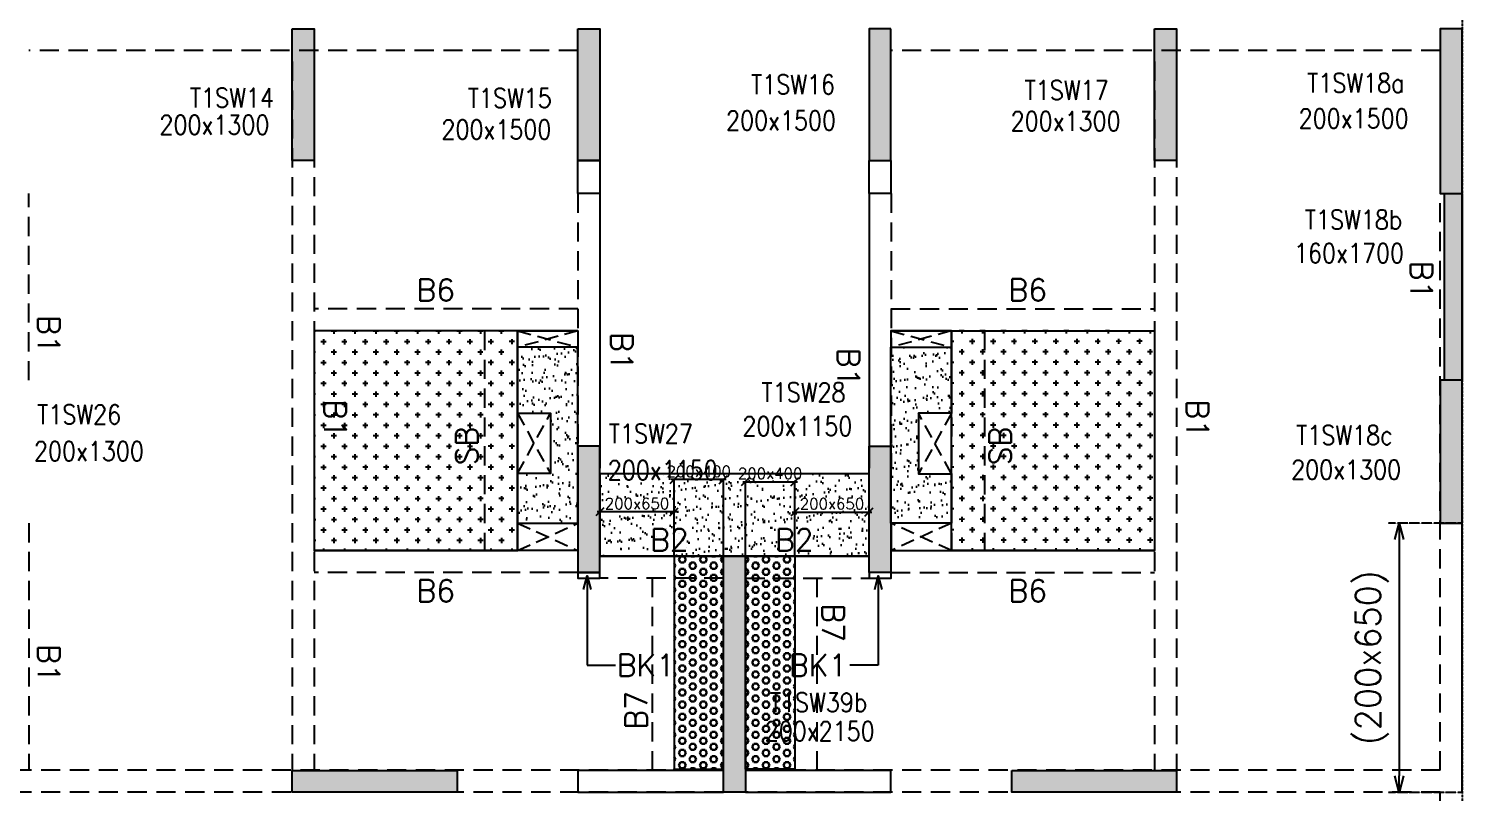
# Model space of a CAD drawing. Header units: millimetres. Extents: x 1078357 to 2594950, y -5122486 to -4636555.
# Drawn here: x 1960826 to 1973877, y -4660154 to -4653204 of the extents above; entities that cross this region are included whole.
import ezdxf

# ---------------------------------------------------------------- set-up
doc = ezdxf.new("R2010")
doc.units = ezdxf.units.MM
doc.header["$PDMODE"] = 35
for name, pattern in [('CONTINOUS', [0]), ('DOT', [0.25, 0, -0.25]), ('HIDDEN', [0.375, 0.25, -0.125]), ('New Retail block$0$CONTINOUS', [0])]:
    doc.linetypes.add(name, pattern=pattern)
doc.layers.get('0').update_dxf_attribs({"lineweight": 0})
doc.layers.get('Defpoints').update_dxf_attribs({"lineweight": 0})
for name, color, linetype, lineweight in [('A-_ANOTDIMA_D-', 6, 'Continuous', 13), ('COL. NO.', 30, 'Continuous', 25), ('COL. SIZE', 7, 'Continuous', 25), ('DIM', 9, 'Continuous', 25), ('HATCH', 8, 'Continuous', 30)]:
    doc.layers.add(name, color=color, linetype=linetype, lineweight=lineweight)
for name, color, linetype in [('B-200x325', 201, 'HIDDEN'), ('DROP SLAB', 8, 'Continuous'), ('EXPANSION JOINT', 10, 'HIDDEN'), ('NON STR. RCC WALL', 6, 'Continuous'), ('S-BEAM', 3, 'HIDDEN'), ('S-BEAM NO.', 6, 'Continuous'), ('S-COLUMN', 1, 'Continuous'), ('S-CUTOUT', 8, 'HIDDEN'), ('S-DIM', 2, 'Continuous'), ('S-SLAB-PROJECTION', 54, 'New Retail block$0$CONTINOUS'), ('SLAB FOLD', 8, 'Continuous')]:
    doc.layers.add(name, color=color, linetype=linetype)
doc.styles.add('Roman', font='romans')
doc.styles.add('ROMANS', font='romans.shx', dxfattribs={"width": 0.85})
doc.dimstyles.new('HARESH', dxfattribs={"dimtxt": 150, "dimasz": 75, "dimexe": 0, "dimexo": 0, "dimgap": 25, "dimtad": 1, "dimdec": 0, "dimdsep": 46, "dimtxsty": 'Roman', "dimblk": 'OBLIQUE', "dimcen": 225, "dimdle": 25, "dimclrd": 2, "dimclre": 2, "dimclrt": 7, "dimadec": 8, "dimazin": 1, "dimtfac": 1, "dimtdec": 0, "dimtmove": 0, "dimatfit": 0, "dimfxl": 1, "dimlwd": -1, "dimlwe": -1, "dimarcsym": 0})
pattern_1 = [(180.03079016, (-1335090.53, 9384502.61), (-95.1987999, -95.3011726), [47.625, -142.875]), (270.03079016, (-1335114.35, 9384526.41), (95.3011726, -95.1987999), [47.625, -142.875])]
pattern_2 = [(180, (1932026.365, -4471198.795), (-7e-15, -54.992613), [31.75, -63.5]), (300, (1932026.365, -4471198.795), (47.625, 27.496307), [31.75, -63.5]), (240, (1931994.615, -4471198.795), (47.625, -27.496307), [31.75, -63.5])]

# ---------------------------------------------------------------- blocks, each defined once
blk = doc.blocks.new('_Open30')
at = {"color": 0, "linetype": 'ByBlock', "lineweight": -2}
for p, q in [((-1, 0.268), (0, 0)), ((0, 0), (-1, -0.268)), ((0, 0), (-1, 0))]:
    blk.add_line(p, q, dxfattribs=at)
blk = doc.blocks.new('*D1575')
at = {"layer": 'Defpoints', "color": 0, "linetype": 'CONTINOUS', "ltscale": 0.5, "transparency": 16777216}
for p in [(1973876, -4657704, 0), (1973302, -4660154), (1973876, -4660154, 0)]:
    blk.add_point(p, dxfattribs=at)
at = {"layer": 'S-DIM', "color": 2, "linetype": 'DOT', "ltscale": 0.5, "transparency": 16777216}
for p, q in [((1973876, -4657704), (1973202, -4657704)), ((1973876, -4660154), (1973202, -4660154))]:
    blk.add_line(p, q, dxfattribs=at)
at = {"layer": 'S-DIM', "color": 2, "linetype": 'CONTINOUS', "ltscale": 0.5, "transparency": 16777216}
blk.add_line((1973302, -4657854), (1973302, -4660004), dxfattribs=at)
at = {"layer": 'S-DIM', "color": 2, "linetype": 'CONTINOUS', "ltscale": 0.5, "transparency": 16777216, "xscale": 150, "yscale": 150, "zscale": 150}
for p, rotation in [((1973302, -4657704), 90), ((1973302, -4660154), 270)]:
    blk.add_blockref('_Open30', p, dxfattribs=dict(at, rotation=rotation))
at = {"layer": 'S-DIM', "color": 7, "linetype": 'CONTINOUS', "ltscale": 0.5, "transparency": 16777216, "insert": (1973056, -4658929), "char_height": 225, "attachment_point": 5, "rotation": 90, "style": 'Roman'}
blk.add_mtext('(200x650)', dxfattribs=at)
blk = doc.blocks.new('_Oblique')
at = {"color": 0, "linetype": 'ByBlock', "lineweight": -2}
blk.add_line((-0.5, -0.5), (0.5, 0.5), dxfattribs=at)
blk = doc.blocks.new('*D1371')
at = {"layer": 'Defpoints', "color": 0, "ltscale": 700, "transparency": 16777216}
for p in [(1966701, -4657308), (1966701, -4658003, 0), (1967151, -4658003, 0)]:
    blk.add_point(p, dxfattribs=at)
at = {"layer": 'DIM', "color": 2, "ltscale": 700, "transparency": 16777216}
for p, q in [((1967176, -4657308), (1966676, -4657308)), ((1966701, -4658003), (1966701, -4657308)), ((1967151, -4658003), (1967151, -4657308))]:
    blk.add_line(p, q, dxfattribs=at)
at = {"layer": 'DIM', "color": 2, "ltscale": 700, "transparency": 16777216, "xscale": 75, "yscale": 75, "zscale": 75, "rotation": 180}
blk.add_blockref('_Oblique', (1966701, -4657308), dxfattribs=at)
at = {"layer": 'DIM', "color": 2, "ltscale": 700, "transparency": 16777216, "xscale": 75, "yscale": 75, "zscale": 75}
blk.add_blockref('_Oblique', (1967151, -4657308), dxfattribs=at)
at = {"layer": 'DIM', "color": 7, "ltscale": 700, "transparency": 16777216, "insert": (1966926, -4657233), "char_height": 150, "attachment_point": 5, "style": 'Roman'}
blk.add_mtext('{\\H0.666667x;200x400}', dxfattribs=at)
blk = doc.blocks.new('*D1372')
at = {"layer": 'Defpoints', "color": 0, "ltscale": 700, "transparency": 16777216}
for p in [(1966026, -4657601), (1966026, -4658003, 0), (1966701, -4658003, 0)]:
    blk.add_point(p, dxfattribs=at)
at = {"layer": 'DIM', "color": 2, "ltscale": 700, "transparency": 16777216}
for p, q in [((1966726, -4657601), (1966001, -4657601)), ((1966026, -4658003), (1966026, -4657601)), ((1966701, -4658003), (1966701, -4657601))]:
    blk.add_line(p, q, dxfattribs=at)
at = {"layer": 'DIM', "color": 2, "ltscale": 700, "transparency": 16777216, "xscale": 75, "yscale": 75, "zscale": 75, "rotation": 180}
blk.add_blockref('_Oblique', (1966026, -4657601), dxfattribs=at)
at = {"layer": 'DIM', "color": 2, "ltscale": 700, "transparency": 16777216, "xscale": 75, "yscale": 75, "zscale": 75}
blk.add_blockref('_Oblique', (1966701, -4657601), dxfattribs=at)
at = {"layer": 'DIM', "color": 7, "ltscale": 700, "transparency": 16777216, "insert": (1966364, -4657526), "char_height": 150, "attachment_point": 5, "style": 'Roman'}
blk.add_mtext('{\\H0.666667x;200x650}', dxfattribs=at)
blk = doc.blocks.new('*D1373')
at = {"layer": 'Defpoints', "color": 0, "ltscale": 700, "transparency": 16777216}
for p in [(1967801, -4657327), (1967351, -4658003, 0), (1967801, -4658003, 0)]:
    blk.add_point(p, dxfattribs=at)
at = {"layer": 'DIM', "color": 2, "ltscale": 700, "transparency": 16777216}
for p, q in [((1967326, -4657327), (1967826, -4657327)), ((1967351, -4658003), (1967351, -4657327)), ((1967801, -4658003), (1967801, -4657327))]:
    blk.add_line(p, q, dxfattribs=at)
at = {"layer": 'DIM', "color": 2, "ltscale": 700, "transparency": 16777216, "xscale": 75, "yscale": 75, "zscale": 75, "rotation": 180}
blk.add_blockref('_Oblique', (1967351, -4657327), dxfattribs=at)
at = {"layer": 'DIM', "color": 2, "ltscale": 700, "transparency": 16777216, "xscale": 75, "yscale": 75, "zscale": 75}
blk.add_blockref('_Oblique', (1967801, -4657327), dxfattribs=at)
at = {"layer": 'DIM', "color": 7, "ltscale": 700, "transparency": 16777216, "insert": (1967576, -4657252), "char_height": 150, "attachment_point": 5, "style": 'Roman'}
blk.add_mtext('{\\H0.666667x;200x400}', dxfattribs=at)
blk = doc.blocks.new('*D1374')
at = {"layer": 'Defpoints', "color": 0, "ltscale": 700, "transparency": 16777216}
for p in [(1968476, -4657603), (1967801, -4658003, 0), (1968476, -4658003, 0)]:
    blk.add_point(p, dxfattribs=at)
at = {"layer": 'DIM', "color": 2, "ltscale": 700, "transparency": 16777216}
for p, q in [((1967776, -4657603), (1968501, -4657603)), ((1967801, -4658003), (1967801, -4657603)), ((1968476, -4658003), (1968476, -4657603))]:
    blk.add_line(p, q, dxfattribs=at)
at = {"layer": 'DIM', "color": 2, "ltscale": 700, "transparency": 16777216, "xscale": 75, "yscale": 75, "zscale": 75, "rotation": 180}
blk.add_blockref('_Oblique', (1967801, -4657603), dxfattribs=at)
at = {"layer": 'DIM', "color": 2, "ltscale": 700, "transparency": 16777216, "xscale": 75, "yscale": 75, "zscale": 75}
blk.add_blockref('_Oblique', (1968476, -4657603), dxfattribs=at)
at = {"layer": 'DIM', "color": 7, "ltscale": 700, "transparency": 16777216, "insert": (1968139, -4657528), "char_height": 150, "attachment_point": 5, "style": 'Roman'}
blk.add_mtext('{\\H0.666667x;200x650}', dxfattribs=at)
blk = doc.blocks.new('G$CD63B60BD')
at = {"layer": 'COL. NO.', "linetype": 'Continuous', "style": 'ROMANS', "width": 0.85}
for s, p in [('T1SW16', (38076, 15305, -320)), ('T1SW17', (40566, 15253, -320)), ('T1SW18a', (43138, 15318, 0)), ('T1SW14', (32968, 15184, -270)), ('T1SW15', (35497, 15181, -320)), ('T1SW18b', (43117, 14074, 0)), ('T1SW28', (38171, 12503, -320)), ('T1SW26', (31577, 12301, -320)), ('T1SW27', (36781, 12127, -320)), ('T1SW18c', (43038, 12113, 0)), ('T1SW39b', (38247, 9681, -320))]:
    blk.add_text(s, height=175, dxfattribs=at).set_placement(p)
at = {"layer": 'COL. SIZE', "linetype": 'Continuous', "style": 'ROMANS', "width": 0.85}
for s, p in [('200x1500', (37849, 14976, -320)), ('200x1300', (40439, 14970, -320)), ('200x1500', (43061, 14995, 0)), ('200x1300', (32691, 14937, -320)), ('200x1500', (35258, 14894, -320)), ('160x1700', (43019, 13770, 0)), ('200x1150', (37998, 12195, -320)), ('200x1300', (31548, 11967, -320)), ('200x1150', (36772, 11794, -320)), ('200x1300', (42993, 11799, 0)), ('200x2150', (38201, 9419, -320))]:
    blk.add_text(s, height=175, dxfattribs=at).set_placement(p)

msp = doc.modelspace()

# ---------------------------------------------------------------- hatches: boundary and pattern name
at = {"layer": 'DROP SLAB'}
h = msp.add_hatch(dxfattribs=at)
h.set_pattern_fill('CROSS', color=8, scale=15, angle=0.03079)
h.set_pattern_definition(pattern_1)
h.paths.add_polyline_path([(1965276.1, -4655954), (1963426.2, -4655954.2), (1963426.2, -4657954.1), (1965276.1, -4657953.9)])
h = msp.add_hatch(dxfattribs=at)
h.set_pattern_fill('CROSS', color=8, scale=15, angle=179.96921)
h.set_pattern_definition(pattern_1)
h.paths.add_polyline_path([(1969226.2, -4655954.1), (1971076.2, -4655954.1), (1971076.2, -4657953.9), (1969226.2, -4657953.9)])
at = {"layer": 'HATCH'}
h = msp.add_hatch(dxfattribs=at)
h.set_pattern_fill('AR-SAND', color=8, scale=3, angle=179.97015)
h.set_pattern_definition([(37.47015413, (-4163431.5, 23386424.01), (-4.72361136, 146.8264517), [0, -115.824, 0, -129.54, 0, -123.825]), (7.4701541, (-4163431.5, 23386424.01), (134.9689868, 214.9772528), [0, -62.484, 0, -104.394, 0, -40.005]), (327.47015413, (-4163525.22, 23386424.06), (237.29790347, 0.3075449), [0, -38.1, 0, -137.16, 0, -179.07]), (317.4701541, (-4163525.22, 23386424.06), (229.1017424, 66.759465), [0, -19.05, 0, -89.916, 0, -102.87])])
h.paths.add_polyline_path([(1965825.5, -4656103.7), (1965275.5, -4656103.7), (1965275.5, -4656703.8), (1965575.4, -4656703.8), (1965575.4, -4657253.7), (1965275.5, -4657253.7), (1965275.5, -4657703.7), (1965825.4, -4657703.7)])
h = msp.add_hatch(dxfattribs=at)
h.set_pattern_fill('AR-SAND', color=8, scale=3, angle=179.97015)
h.set_pattern_definition([(37.47015413, (-3066206.78, 18702404.82), (-4.72361136, 146.8264517), [0, -115.824, 0, -129.54, 0, -123.825]), (7.4701541, (-3066206.78, 18702404.82), (134.9689868, 214.9772528), [0, -62.484, 0, -104.394, 0, -40.005]), (327.4701541, (-3066300.51, 18702404.87), (237.2979035, 0.3075449), [0, -38.1, 0, -137.16, 0, -179.07]), (317.4701541, (-3066300.5, 18702404.87), (229.1017424, 66.759465), [0, -19.05, 0, -89.916, 0, -102.87])])
h.paths.add_polyline_path([(1968676.2, -4656103.8), (1969226.2, -4656103.8), (1969226.2, -4656703.8), (1968926.2, -4656703.8), (1968926.2, -4657253.8), (1969226.2, -4657253.7), (1969226.2, -4657703.8), (1968676.2, -4657703.8)])
h = msp.add_hatch(dxfattribs=at)
h.set_pattern_fill('AR-SAND', color=8, scale=3, angle=179.97015)
h.set_pattern_definition([(37.4701541, (-2028931.74, 14018335.54), (-4.72361136, 146.8264517), [0, -115.824, 0, -129.54, 0, -123.825]), (7.4701541, (-2028931.74, 14018335.54), (134.9689868, 214.9772528), [0, -62.484, 0, -104.394, 0, -40.005]), (327.4701541, (-2029025.47, 14018335.59), (237.2979035, 0.3075449), [0, -38.1, 0, -137.16, 0, -179.07]), (317.4701541, (-2029025.47, 14018335.6), (229.1017424, 66.759465), [0, -19.05, 0, -89.916, 0, -102.87])])
h.paths.add_polyline_path([(1968476.5, -4657253.8), (1966026.5, -4657253.8), (1966026.5, -4658003.8), (1968476.5, -4658003.8)])
h = msp.add_hatch(dxfattribs=at)
h.set_pattern_fill('AR-SAND', color=8, scale=3, angle=179.97015)
h.set_pattern_definition([(37.4701541, (-2028931.83, 14018335.54), (-4.72361136, 146.8264517), [0, -115.824, 0, -129.54, 0, -123.825]), (7.4701541, (-2028931.83, 14018335.54), (134.9689868, 214.9772528), [0, -62.484, 0, -104.394, 0, -40.005]), (327.4701541, (-2029025.55, 14018335.59), (237.2979035, 0.3075449), [0, -38.1, 0, -137.16, 0, -179.07]), (317.4701541, (-2029025.55, 14018335.6), (229.1017424, 66.759465), [0, -19.05, 0, -89.916, 0, -102.87])])
h.paths.add_polyline_path([(1968476.4, -4657403.8), (1966026.4, -4657403.8), (1966026.4, -4658003.8), (1968476.4, -4658003.8)])
at = {"layer": 'HATCH', "ltscale": 1000}
h = msp.add_hatch(dxfattribs=at)
h.set_pattern_fill('HEX', color=8, scale=10, angle=180)
h.set_pattern_definition(pattern_2)
h.paths.add_polyline_path([(1967151.4, -4659943.2), (1966701.4, -4659943.2), (1966701.4, -4658003.8), (1967151.4, -4658003.8)])
h = msp.add_hatch(dxfattribs=at)
h.set_pattern_fill('HEX', color=8, scale=10, angle=180)
h.set_pattern_definition(pattern_2)
h.paths.add_polyline_path([(1967351.7, -4659943.2), (1967801.7, -4659943.2), (1967801.7, -4658003.8), (1967351.7, -4658003.8)])
at = {"layer": 'S-COLUMN', "lineweight": 25}
h = msp.add_hatch(color=1, dxfattribs=at)
h.dxf.hatch_style = 1
h.paths.add_polyline_path([(1963226.2, -4654403.9), (1963426.2, -4654403.9), (1963426.2, -4653203.8), (1963226.2, -4653203.8)])
at = {"layer": 'S-COLUMN', "lineweight": 25, "extrusion": (-1.00316e-06, 2.11765e-11, 1)}
h = msp.add_hatch(color=1, dxfattribs=at)
h.dxf.hatch_style = 1
h.paths.add_polyline_path([(1965826.2, -4653203.8), (1966026.2, -4653203.8), (1966026.2, -4654403.8), (1965826.2, -4654403.8)])
at = {"layer": 'S-COLUMN', "lineweight": 25}
h = msp.add_hatch(color=1, dxfattribs=at)
h.dxf.hatch_style = 1
h.paths.add_polyline_path([(1968476.2, -4654403.8), (1968476.2, -4653203.8), (1968676.2, -4653203.8), (1968676.2, -4654403.8)])
h = msp.add_hatch(color=1, dxfattribs=at)
h.dxf.hatch_style = 1
h.paths.add_polyline_path([(1971076.2, -4654403.9), (1971276.2, -4654403.9), (1971276.2, -4653203.8), (1971076.2, -4653203.8)])
h = msp.add_hatch(color=1, dxfattribs=at)
h.dxf.hatch_style = 1
h.paths.add_polyline_path([(1973876.2, -4653203.8), (1973676.2, -4653203.8), (1973676.2, -4654703.8), (1973876.2, -4654703.8)])
at = {"layer": 'S-COLUMN', "lineweight": 25, "extrusion": (1.00316e-06, -2.11765e-11, 1)}
h = msp.add_hatch(color=1, dxfattribs=at)
h.dxf.hatch_style = 1
h.paths.add_polyline_path([(1973876.2, -4656403.9), (1973716.2, -4656403.9), (1973716.2, -4654703.8), (1973876.2, -4654703.8)])
at = {"layer": 'S-COLUMN', "lineweight": 25}
h = msp.add_hatch(color=1, dxfattribs=at)
h.dxf.hatch_style = 1
h.paths.add_polyline_path([(1973676.2, -4657703.8), (1973876.2, -4657703.8), (1973876.2, -4656403.8), (1973676.2, -4656403.8)])
at = {"layer": 'S-COLUMN', "lineweight": 25, "extrusion": (-1.00316e-06, 2.11765e-11, 1)}
h = msp.add_hatch(color=1, dxfattribs=at)
h.dxf.hatch_style = 1
h.paths.add_polyline_path([(1965826.2, -4658153.8), (1966026.2, -4658153.8), (1966026.2, -4657003.8), (1965826.2, -4657003.8)])
at = {"layer": 'S-COLUMN', "lineweight": 25}
h = msp.add_hatch(color=1, dxfattribs=at)
h.dxf.hatch_style = 1
h.paths.add_polyline_path([(1968676.2, -4658153.8), (1968476.2, -4658153.8), (1968476.2, -4657003.8), (1968676.2, -4657003.8)])
h = msp.add_hatch(color=1, dxfattribs=at)
h.dxf.hatch_style = 1
h.paths.add_polyline_path([(1967151.2, -4658003.8), (1967351.2, -4658003.8), (1967351.2, -4660153.8), (1967151.2, -4660153.8)])
h = msp.add_hatch(color=1, dxfattribs=at)
h.dxf.hatch_style = 1
h.paths.add_polyline_path([(1963226.2, -4659953.8), (1964726.2, -4659953.8), (1964726.2, -4660153.8), (1963226.2, -4660153.8)])
h = msp.add_hatch(color=1, dxfattribs=at)
h.dxf.hatch_style = 1
h.paths.add_polyline_path([(1969776.2, -4659953.8), (1971276.2, -4659953.8), (1971276.2, -4660153.8), (1969776.2, -4660153.8)])

# ---------------------------------------------------------------- linework, layer by layer
at = {"layer": 'DROP SLAB', "color": 3, "linetype": 'CONTINOUS', "ltscale": 500, "elevation": 0}
for points in [[(1965276.1, -4655954), (1963426.2, -4655954.2), (1963426.2, -4657954.1), (1965276.1, -4657953.9)], [(1965275.8, -4655954), (1965825.8, -4655954), (1965825.8, -4656103.8), (1965275.8, -4656103.8)], [(1969226.2, -4655954), (1968676.2, -4655954), (1968676.2, -4656103.8), (1969226.2, -4656103.8)], [(1969226.2, -4655954.1), (1971076.2, -4655954.1), (1971076.2, -4657953.9), (1969226.2, -4657953.9)], [(1965276.1, -4656703.7), (1965576.1, -4656703.7), (1965576.1, -4657253.7), (1965276.1, -4657253.7)], [(1969226.2, -4656703.8), (1968926.2, -4656703.8), (1968926.2, -4657253.8), (1969226.2, -4657253.8)], [(1965276.2, -4657703.8), (1965826.1, -4657703.8), (1965826.1, -4657953.8), (1965276.2, -4657953.8)], [(1969226.2, -4657703.8), (1968676.4, -4657703.8), (1968676.4, -4657953.8), (1969226.2, -4657953.8)]]:
    msp.add_lwpolyline(points, close=True, dxfattribs=at)
at = {"layer": 'EXPANSION JOINT'}
msp.add_line((1973876.4, -4650463.8, 0), (1973876.4, -4670796.3, 0), dxfattribs=at)
msp.add_line((1973876.4, -4650463.8, 0), (1973876.4, -4670796.3, 0), dxfattribs=at)
at = {"layer": 'NON STR. RCC WALL', "elevation": 0}
for points in [[(1966026.1, -4654403.7), (1966026.1, -4654703.7), (1965826.2, -4654703.7), (1965826.2, -4654403.7)], [(1968676.1, -4654403.7), (1968676.1, -4654703.7), (1968476.2, -4654703.7), (1968476.2, -4654403.7)], [(1967151.2, -4659954.3), (1965826.2, -4659954.1), (1965826.2, -4660153.5), (1967151.2, -4660153.8)], [(1968676.2, -4659954.3), (1967351.2, -4659954.1), (1967351.2, -4660153.5), (1968676.2, -4660153.8)]]:
    msp.add_lwpolyline(points, close=True, dxfattribs=at)
at = {"layer": 'S-BEAM', "linetype": 'HIDDEN', "ltscale": 700}
for p, q in [((1965826.4, -4653403.8, 0), (1960826.4, -4653403.8, 0)), ((1963226.4, -4653503.9, 0), (1963226.4, -4659953.7, 0)), ((1963426.4, -4653503.8, 0), (1963426.4, -4659953.7, 0)), ((1973676.4, -4653403.8, 0), (1968676.4, -4653403.8, 0)), ((1971076.4, -4653503.9, 0), (1971076.4, -4659953.7, 0)), ((1971276.4, -4653503.8, 0), (1971276.4, -4659953.7, 0)), ((1960826.4, -4656403.8, 0), (1960826.4, -4654703.8, 0)), ((1965826.4, -4654703.8, 0), (1965826.4, -4657203.8, 0)), ((1968676.4, -4654703.8, 0), (1968676.4, -4657203.8, 0)), ((1973676.4, -4659953.7, 0), (1973676.4, -4654703.8, 0)), ((1964976.2, -4655953.8), (1964976.2, -4657953.6, 0)), ((1969226.1, -4655954.3, 0), (1969226.1, -4657954.1, 0)), ((1969526.1, -4655954.3, 0), (1969526.1, -4657954.1, 0)), ((1960826.4, -4657703.8, 0), (1960826.4, -4659953.8, 0)), ((1967151.4, -4658203.8, 0), (1966026.4, -4658203.8, 0)), ((1967351.4, -4658203.8, 0), (1968476.4, -4658203.8, 0)), ((1967151.2, -4659953.7, 0), (1954969.8, -4659953.7, 0)), ((1973676.4, -4659953.7, 0), (1967351.2, -4659953.7, 0)), ((1967151.2, -4660153.7, 0), (1954969.8, -4660153.7, 0)), ((1973676.4, -4660153.7, 0), (1967351.2, -4660153.7, 0))]:
    msp.add_line(p, q, dxfattribs=at)
at = {"layer": 'S-BEAM', "linetype": 'CONTINOUS', "ltscale": 700}
for p, q in [((1966026.4, -4654703.8, 0), (1966026.4, -4657203.8, 0)), ((1968476.4, -4654703.8, 0), (1968476.4, -4657203.8, 0)), ((1973876.4, -4660153.7, 0), (1973876.4, -4654703.8, 0)), ((1973876.4, -4657203.8, 0), (1973877.1, -4657203.8, 0)), ((1968476.4, -4658003.8, 0), (1966026.4, -4658003.8, 0))]:
    msp.add_line(p, q, dxfattribs=at)
at = {"layer": 'S-BEAM', "ltscale": 700}
for p, q in [((1965826.2, -4655754.2, 0), (1963426.2, -4655754.2, 0)), ((1968676.2, -4655754.1, 0), (1971076.1, -4655754.1, 0)), ((1973876.4, -4657003.8, 0), (1973877.1, -4657003.8, 0)), ((1965826, -4658154, 0), (1963426.2, -4658154, 0)), ((1966501.1, -4658203.9, 0), (1966501.1, -4659953.9, 0)), ((1968001.3, -4658203.9, 0), (1968001.3, -4659953.9, 0)), ((1968676.3, -4658153.9, 0), (1971076.1, -4658153.9, 0))]:
    msp.add_line(p, q, dxfattribs=at)
at = {"layer": 'S-BEAM', "linetype": 'Continuous', "ltscale": 700}
for p, q in [((1965826.2, -4655954.2, 0), (1963426.2, -4655954.2, 0)), ((1968676.2, -4655954.1, 0), (1971076.1, -4655954.1, 0)), ((1965826, -4657954, 0), (1963426.2, -4657954, 0)), ((1968676.3, -4657953.9, 0), (1971076.1, -4657953.9, 0)), ((1966701.1, -4658203.9, 0), (1966701.1, -4659943.3, 0)), ((1967801.3, -4658203.9, 0), (1967801.3, -4659943.3, 0))]:
    msp.add_line(p, q, dxfattribs=at)
at = {"layer": 'S-BEAM', "linetype": 'ByBlock', "ltscale": 700}
msp.add_line((1965276.2, -4655953.8), (1965276.2, -4657953.6, 0), dxfattribs=at)
at = {"layer": 'S-BEAM', "linetype": 'HIDDEN', "ltscale": 500}
msp.add_line((1973676.4, -4662153.8, 0), (1973676.4, -4660153.7, 0), dxfattribs=at)
at = {"layer": 'S-BEAM', "linetype": 'Continuous', "ltscale": 700, "elevation": 0}
for points in [[(1966026.5, -4658153.8), (1965826.5, -4658153.8), (1965826.5, -4658204), (1966026.5, -4658204)], [(1968676.5, -4658153.8), (1968476.5, -4658153.8), (1968476.5, -4658204), (1968676.5, -4658204)]]:
    msp.add_lwpolyline(points, close=True, dxfattribs=at)
at = {"layer": 'S-COLUMN', "color": 1, "lineweight": 25, "elevation": 0}
for points in [[(1963226.2, -4653203.8), (1963426.2, -4653203.8), (1963426.2, -4654403.9), (1963226.2, -4654403.9)], [(1968676.2, -4653203.8), (1968476.2, -4653203.8), (1968476.2, -4654403.7), (1968676.2, -4654403.7)], [(1971076.2, -4653203.8), (1971276.2, -4653203.8), (1971276.2, -4654403.9), (1971076.2, -4654403.9)], [(1973876.2, -4653203.8), (1973676.2, -4653203.8), (1973676.2, -4654703.8), (1973876.2, -4654703.8)], [(1973676.2, -4657703.8), (1973876.2, -4657703.8), (1973876.2, -4656403.8), (1973676.2, -4656403.8)], [(1968676.2, -4658153.8), (1968476.2, -4658153.8), (1968476.2, -4657003.8), (1968676.2, -4657003.8)], [(1967151.2, -4658003.8), (1967351.2, -4658003.8), (1967351.2, -4660153.8), (1967151.2, -4660153.8)], [(1963226.2, -4659953.8), (1964726.2, -4659953.8), (1964726.2, -4660153.8), (1963226.2, -4660153.8)], [(1969776.2, -4659953.8), (1971276.2, -4659953.8), (1971276.2, -4660153.8), (1969776.2, -4660153.8)]]:
    msp.add_lwpolyline(points, close=True, dxfattribs=at)
at = {"layer": 'S-COLUMN', "color": 1, "lineweight": 25, "extrusion": (-1.00316e-06, 2.11765e-11, 1), "elevation": -2}
for points in [[(1965826.2, -4653203.8), (1966026.2, -4653203.8), (1966026.2, -4654403.7), (1965826.2, -4654403.7)], [(1965826.2, -4658153.8), (1966026.2, -4658153.8), (1966026.2, -4657003.8), (1965826.2, -4657003.8)]]:
    msp.add_lwpolyline(points, close=True, dxfattribs=at)
at = {"layer": 'S-COLUMN', "color": 1, "lineweight": 25, "extrusion": (1.00316e-06, -2.11765e-11, 1), "elevation": 2}
msp.add_lwpolyline([(1973876.2, -4656403.9), (1973716.2, -4656403.9), (1973716.2, -4654703.8), (1973876.2, -4654703.8)], close=True, dxfattribs=at)
at = {"layer": 'S-CUTOUT', "ltscale": 500}
for p, q in [((1965825.8, -4655953.8, 0), (1965275.8, -4656103.8, 0)), ((1965276.6, -4655954, 0), (1965825.8, -4656103.8, 0)), ((1968676.2, -4655953.8), (1969226.2, -4656103.8, 0)), ((1969225.4, -4655954, 0), (1968676.2, -4656103.8, 0)), ((1965276.1, -4656703.7, 0), (1965576.1, -4657253.7, 0)), ((1965276.1, -4657253.7, 0), (1965576.1, -4656703.7, 0)), ((1969226.2, -4656703.8), (1968926.2, -4657253.8)), ((1969226.2, -4657253.8), (1968926.2, -4656703.8)), ((1965276.2, -4657703.8), (1965826.1, -4657953.8, 0)), ((1965276.2, -4657953.8, 0), (1965826.2, -4657703.8)), ((1969226.2, -4657953.8, 0), (1968676.2, -4657703.8)), ((1969226.2, -4657703.8), (1968676.4, -4657953.8, 0))]:
    msp.add_line(p, q, dxfattribs=at)
at = {"layer": 'S-SLAB-PROJECTION', "elevation": 0}
msp.add_lwpolyline([(1968476.5, -4657253.8), (1966026.5, -4657253.8), (1966026.5, -4658003.8), (1968476.5, -4658003.8)], close=True, dxfattribs=at)
at = {"layer": 'SLAB FOLD', "color": 8, "ltscale": 1000, "elevation": 0}
for points in [[(1965825.5, -4656103.7), (1965275.5, -4656103.7), (1965275.5, -4656703.8), (1965575.4, -4656703.8), (1965575.4, -4657253.7), (1965275.5, -4657253.7), (1965275.5, -4657703.7), (1965825.4, -4657703.7), (1965825.5, -4656103.7)], [(1968676.2, -4656103.8), (1969226.2, -4656103.8), (1969226.2, -4656703.8), (1968926.2, -4656703.8), (1968926.2, -4657253.8), (1969226.2, -4657253.7), (1969226.2, -4657703.8), (1968676.2, -4657703.8), (1968676.2, -4656103.8)]]:
    msp.add_lwpolyline(points, dxfattribs=at)
for points in [[(1966701.2, -4659943.2), (1967151.2, -4659943.2), (1967151.2, -4658003.9), (1966701.2, -4658003.9)], [(1967801.5, -4659943.2), (1967351.4, -4659943.2), (1967351.4, -4658003.9), (1967801.5, -4658003.9)]]:
    msp.add_lwpolyline(points, close=True, dxfattribs=at)

# ---------------------------------------------------------------- block references
at = {"layer": 'A-_ANOTDIMA_D-', "color": 2, "ltscale": 700}
msp.add_blockref('G$CD63B60BD', (1929326.2, -4669103.8, 0), dxfattribs=at)

# ---------------------------------------------------------------- texts
at = {"layer": 'B-200x325', "linetype": 'Continuous', "ltscale": 700, "style": 'ROMANS'}
for rotation, p in [(0.00055, (1964356.7, -4655682.1, -2.7)), (359.99866, (1969745.7, -4655682, -2.7)), (0.00055, (1964356.7, -4658419.2, -2.7)), (359.99866, (1969745.7, -4658419.2, -2.7))]:
    msp.add_text('B6', height=200, rotation=rotation, dxfattribs=at).set_placement(p)
at = {"layer": 'S-BEAM NO.', "linetype": 'HIDDEN', "ltscale": 500, "style": 'ROMANS'}
for p in [(1973405.4, -4655315.6, -2.7), (1960909.6, -4655811.4, -2.7), (1966125, -4655966, -2.7), (1968190.4, -4656108.8, -2.7), (1963516.9, -4656578.8, -2.7), (1971366.9, -4656578.8, -2.7), (1960909.6, -4658805.7, -2.7)]:
    msp.add_text('B1', height=200, rotation=269.99906, dxfattribs=at).set_placement(p)
at = {"layer": 'S-BEAM NO.', "linetype": 'Continuous', "ltscale": 700, "style": 'ROMANS'}
for s, rotation, p in [('SB', 90.00094, (1964914.8, -4657178.4, -2.7)), ('SB', 90.00094, (1969770.8, -4657178.4, -2.7)), ('B7', 269.99866, (1968050.1, -4658433.9, -2.7)), ('BK1', 359.99906, (1966179.6, -4659097.8, -2.7)), ('BK1', 0.00094, (1967747.6, -4659097.8, -2.7)), ('B7', 90.00094, (1966455.9, -4659583.5, -2.7))]:
    msp.add_text(s, height=200, rotation=rotation, dxfattribs=at).set_placement(p)
at = {"layer": 'S-BEAM NO.', "linetype": 'Continuous', "ltscale": 500, "style": 'ROMANS'}
for p in [(1966484.3, -4657956.7, -2.7), (1967621, -4657956.7, -2.7)]:
    msp.add_text('B2', height=200, dxfattribs=at).set_placement(p)

# ---------------------------------------------------------------- dimensions: what is measured, and where the dimension line sits
at = {"layer": 'DIM', "ltscale": 700}
for base, p1, p2, picture, middle in [((1966700.9, -4657308.2, 0), (1967151, -4658003.3, 0), (1966700.9, -4658003.3, 0), '*D1371', (1966925.9, -4657308.2, 0)), ((1967801.2, -4657326.5, 0), (1967351, -4658003.3, 0), (1967801.2, -4658003.3, 0), '*D1373', (1967576.1, -4657326.5, 0))]:
    dim = msp.add_linear_dim(base=base, p1=p1, p2=p2, text='{\\H0.666667x;200x400}', dimstyle='HARESH', override={"dimtxsty": 'Roman'}, dxfattribs=at)
    dim.commit()
    dim.dimension.update_dxf_attribs({"geometry": picture, "text_midpoint": middle, "dimtype": 160})
for base, p1, p2, picture, middle in [((1966026.2, -4657601.2, 0), (1966700.9, -4658003.3, 0), (1966026.2, -4658003.3, 0), '*D1372', (1966363.5, -4657526.2, 0)), ((1968476, -4657603.2, 0), (1967801.2, -4658003.3, 0), (1968476, -4658003.3, 0), '*D1374', (1968138.6, -4657528.2, 0))]:
    dim = msp.add_linear_dim(base=base, p1=p1, p2=p2, text='{\\H0.666667x;200x650}', dimstyle='HARESH', override={"dimtxsty": 'Roman', "dimtmove": 1}, dxfattribs=at)
    dim.commit()
    dim.dimension.update_dxf_attribs({"geometry": picture, "text_midpoint": middle})
at = {"layer": 'S-DIM', "linetype": 'CONTINOUS', "ltscale": 0.5}
dim = msp.add_linear_dim(base=(1973302.4, -4660153.7, 0), p1=(1973876.4, -4657703.8, 0), p2=(1973876.4, -4660153.7, 0), angle=90, text='(200x650)', dimstyle='HARESH', override={"dimtxt": 225, "dimasz": 150, "dimexe": 100, "dimgap": 75, "dimtxsty": 'Roman', "dimblk1": 'Open30', "dimblk2": 'Open30', "dimsah": 1, "dimdle": 1, "dimfxl": 500, "dimarcsym": 1}, dxfattribs=at)
dim.commit()
dim.dimension.update_dxf_attribs({"geometry": '*D1575', "text_midpoint": (1973056, -4658928.7, 0)})

# ---------------------------------------------------------------- leaders
at = {"layer": 'S-BEAM NO.', "linetype": 'Continuous', "ltscale": 700}
for points in [[(1965910, -4658184.2, 0), (1965910, -4658995.6, 0), (1966168.8, -4658995.6, 0)], [(1968560, -4658184.2, 0), (1968560, -4658995.6, 0), (1968301.2, -4658995.6, 0)]]:
    msp.add_leader(points, dimstyle='HARESH', override={"dimasz": 125, "dimgap": 25, "dimtad": 0, "dimldrblk": 'Open30'}, dxfattribs=at)

doc.saveas('drawing.dxf')
